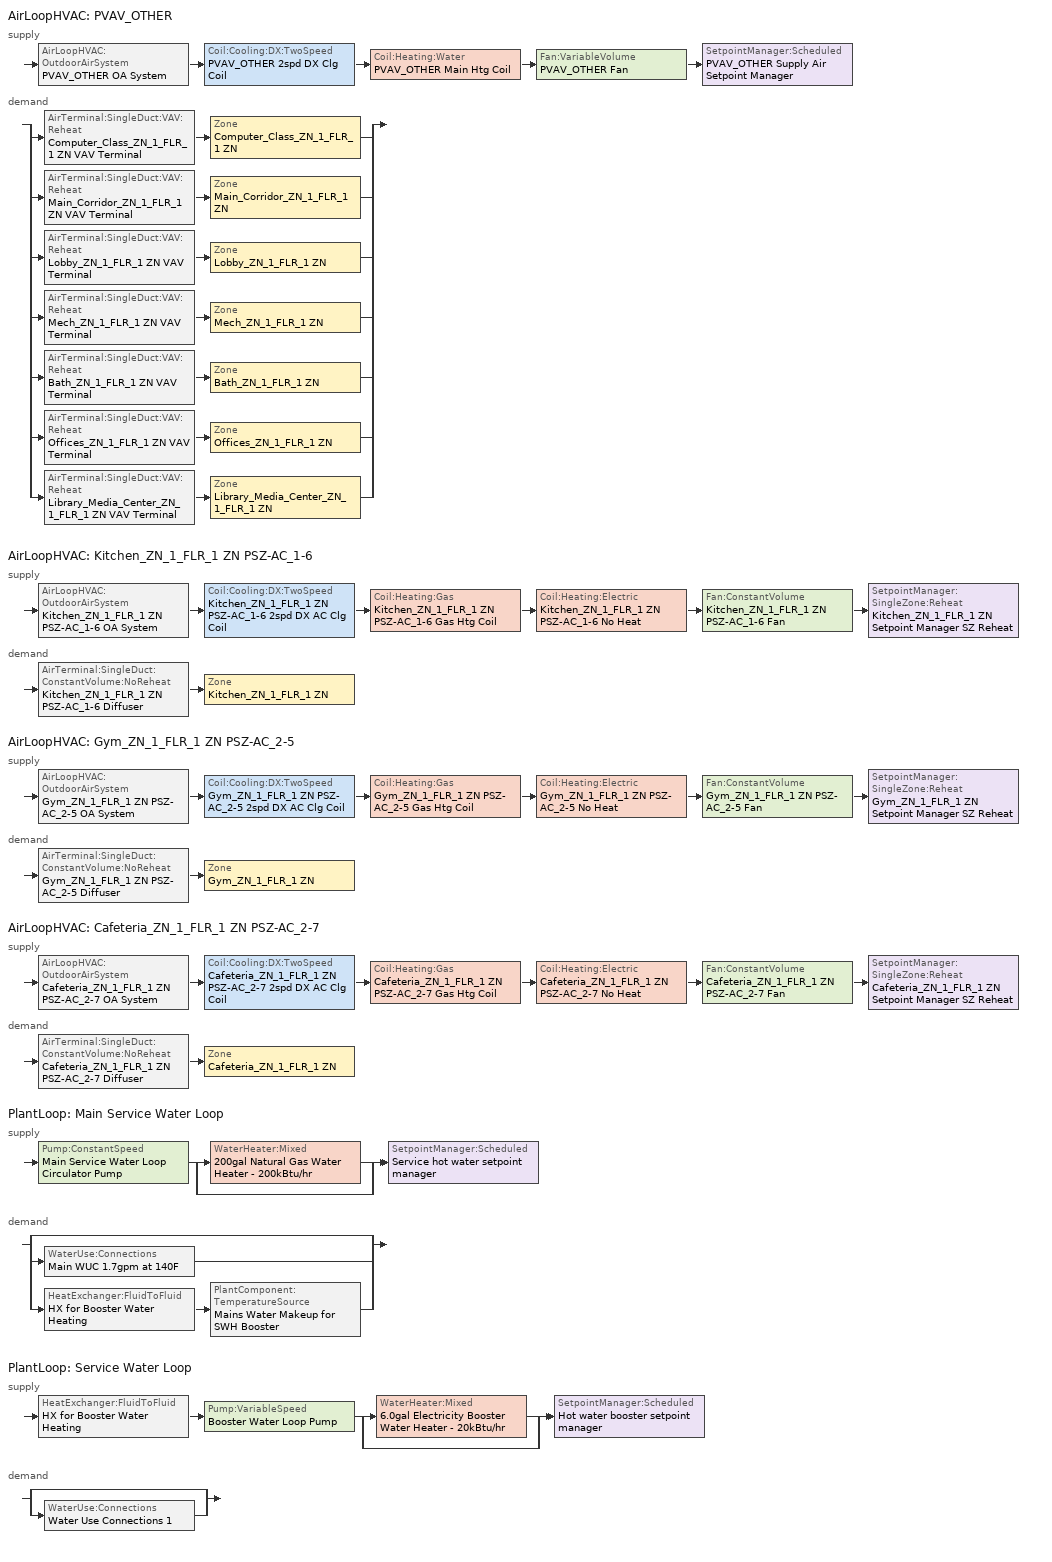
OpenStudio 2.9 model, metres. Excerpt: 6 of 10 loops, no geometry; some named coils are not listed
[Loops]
AirLoopHVAC 'PVAV_OTHER'
 supply: AirLoopHVAC:OutdoorAirSystem 'PVAV_OTHER OA System' > Coil:Cooling:DX:TwoSpeed 'PVAV_OTHER 2spd DX Clg Coil' > Coil:Heating:Water 'PVAV_OTHER Main Htg Coil' > Fan:VariableVolume 'PVAV_OTHER Fan' > SetpointManager:Scheduled 'PVAV_OTHER Supply Air Setpoint Manager'
 demand: split
  | AirTerminal:SingleDuct:VAV:Reheat 'Computer_Class_ZN_1_FLR_1 ZN VAV Terminal' > Zone 'Computer_Class_ZN_1_FLR_1 ZN'
  | AirTerminal:SingleDuct:VAV:Reheat 'Main_Corridor_ZN_1_FLR_1 ZN VAV Terminal' > Zone 'Main_Corridor_ZN_1_FLR_1 ZN'
  | AirTerminal:SingleDuct:VAV:Reheat 'Lobby_ZN_1_FLR_1 ZN VAV Terminal' > Zone 'Lobby_ZN_1_FLR_1 ZN'
  | AirTerminal:SingleDuct:VAV:Reheat 'Mech_ZN_1_FLR_1 ZN VAV Terminal' > Zone 'Mech_ZN_1_FLR_1 ZN'
  | AirTerminal:SingleDuct:VAV:Reheat 'Bath_ZN_1_FLR_1 ZN VAV Terminal' > Zone 'Bath_ZN_1_FLR_1 ZN'
  | AirTerminal:SingleDuct:VAV:Reheat 'Offices_ZN_1_FLR_1 ZN VAV Terminal' > Zone 'Offices_ZN_1_FLR_1 ZN'
  | AirTerminal:SingleDuct:VAV:Reheat 'Library_Media_Center_ZN_1_FLR_1 ZN VAV Terminal' > Zone 'Library_Media_Center_ZN_1_FLR_1 ZN'
AirLoopHVAC 'Kitchen_ZN_1_FLR_1 ZN PSZ-AC_1-6'
 supply: AirLoopHVAC:OutdoorAirSystem 'Kitchen_ZN_1_FLR_1 ZN PSZ-AC_1-6 OA System' > Coil:Cooling:DX:TwoSpeed 'Kitchen_ZN_1_FLR_1 ZN PSZ-AC_1-6 2spd DX AC Clg Coil' > Coil:Heating:Gas 'Kitchen_ZN_1_FLR_1 ZN PSZ-AC_1-6 Gas Htg Coil' > Coil:Heating:Electric 'Kitchen_ZN_1_FLR_1 ZN PSZ-AC_1-6 No Heat' > Fan:ConstantVolume 'Kitchen_ZN_1_FLR_1 ZN PSZ-AC_1-6 Fan' > SetpointManager:SingleZone:Reheat 'Kitchen_ZN_1_FLR_1 ZN Setpoint Manager SZ Reheat'
 demand: AirTerminal:SingleDuct:ConstantVolume:NoReheat 'Kitchen_ZN_1_FLR_1 ZN PSZ-AC_1-6 Diffuser' > Zone 'Kitchen_ZN_1_FLR_1 ZN'
AirLoopHVAC 'Gym_ZN_1_FLR_1 ZN PSZ-AC_2-5'
 supply: AirLoopHVAC:OutdoorAirSystem 'Gym_ZN_1_FLR_1 ZN PSZ-AC_2-5 OA System' > Coil:Cooling:DX:TwoSpeed 'Gym_ZN_1_FLR_1 ZN PSZ-AC_2-5 2spd DX AC Clg Coil' > Coil:Heating:Gas 'Gym_ZN_1_FLR_1 ZN PSZ-AC_2-5 Gas Htg Coil' > Coil:Heating:Electric 'Gym_ZN_1_FLR_1 ZN PSZ-AC_2-5 No Heat' > Fan:ConstantVolume 'Gym_ZN_1_FLR_1 ZN PSZ-AC_2-5 Fan' > SetpointManager:SingleZone:Reheat 'Gym_ZN_1_FLR_1 ZN Setpoint Manager SZ Reheat'
 demand: AirTerminal:SingleDuct:ConstantVolume:NoReheat 'Gym_ZN_1_FLR_1 ZN PSZ-AC_2-5 Diffuser' > Zone 'Gym_ZN_1_FLR_1 ZN'
AirLoopHVAC 'Cafeteria_ZN_1_FLR_1 ZN PSZ-AC_2-7'
 supply: AirLoopHVAC:OutdoorAirSystem 'Cafeteria_ZN_1_FLR_1 ZN PSZ-AC_2-7 OA System' > Coil:Cooling:DX:TwoSpeed 'Cafeteria_ZN_1_FLR_1 ZN PSZ-AC_2-7 2spd DX AC Clg Coil' > Coil:Heating:Gas 'Cafeteria_ZN_1_FLR_1 ZN PSZ-AC_2-7 Gas Htg Coil' > Coil:Heating:Electric 'Cafeteria_ZN_1_FLR_1 ZN PSZ-AC_2-7 No Heat' > Fan:ConstantVolume 'Cafeteria_ZN_1_FLR_1 ZN PSZ-AC_2-7 Fan' > SetpointManager:SingleZone:Reheat 'Cafeteria_ZN_1_FLR_1 ZN Setpoint Manager SZ Reheat'
 demand: AirTerminal:SingleDuct:ConstantVolume:NoReheat 'Cafeteria_ZN_1_FLR_1 ZN PSZ-AC_2-7 Diffuser' > Zone 'Cafeteria_ZN_1_FLR_1 ZN'
PlantLoop 'Main Service Water Loop'
 supply: Pump:ConstantSpeed 'Main Service Water Loop Circulator Pump' > split
  | WaterHeater:Mixed '200gal Natural Gas Water Heater - 200kBtu/hr'
  | bypass
  join > SetpointManager:Scheduled 'Service hot water setpoint manager'
 demand: split
  | bypass
  | WaterUse:Connections 'Main WUC 1.7gpm at 140F'
  | HeatExchanger:FluidToFluid 'HX for Booster Water Heating' > PlantComponent:TemperatureSource 'Mains Water Makeup for SWH Booster'
PlantLoop 'Service Water Loop'
 supply: HeatExchanger:FluidToFluid 'HX for Booster Water Heating' > Pump:VariableSpeed 'Booster Water Loop Pump' > split
  | WaterHeater:Mixed '6.0gal Electricity Booster Water Heater - 20kBtu/hr'
  | bypass
  join > SetpointManager:Scheduled 'Hot water booster setpoint manager'
 demand: split
  | bypass
  | WaterUse:Connections 'Water Use Connections 1'
[Sizing:Zone] Zone Cooling Design Supply Air Temperature Input Method=SupplyAirTemperature; Zone Cooling Design Supply Air Temperature {C}=12.7778; Zone Cooling Design Supply Air Temperature Difference {deltaC}=11.11; Zone Heating Design Supply Air Temperature Input Method=SupplyAirTemperature; Zone Heating Design Supply Air Temperature {C}=50; Zone Heating Design Supply Air Temperature Difference {deltaC}=11.11; Zone Cooling Design Supply Air Humidity Ratio {kg-H2O/kg-air}=0.0085; Zone Heating Design Supply Air Humidity Ratio {kg-H2O/kg-air}=0.008; Cooling Design Air Flow Method=DesignDay; Heating Design Air Flow Method=DesignDay; Account for Dedicated Outdoor Air System=No; Dedicated Outdoor Air System Control Strategy=NeutralSupplyAir; Dedicated Outdoor Air Low Setpoint Temperature for Design {C}=autosize; Dedicated Outdoor Air High Setpoint Temperature for Design {C}=autosize
Bath_ZN_1_FLR_1 ZN; Cafeteria_ZN_1_FLR_1 ZN; Computer_Class_ZN_1_FLR_1 ZN; Gym_ZN_1_FLR_1 ZN; Kitchen_ZN_1_FLR_1 ZN; Library_Media_Center_ZN_1_FLR_1 ZN; Lobby_ZN_1_FLR_1 ZN; Main_Corridor_ZN_1_FLR_1 ZN; Mech_ZN_1_FLR_1 ZN; Offices_ZN_1_FLR_1 ZN
[Zone equipment]
Bath_ZN_1_FLR_1 ZN: Bath_ZN_1_FLR_1 ZN VAV Terminal, Bath_ZN_1_FLR_1 ZN Exhaust Fan
Cafeteria_ZN_1_FLR_1 ZN: Cafeteria_ZN_1_FLR_1 ZN PSZ-AC_2-7 Diffuser
Computer_Class_ZN_1_FLR_1 ZN: Computer_Class_ZN_1_FLR_1 ZN VAV Terminal
Gym_ZN_1_FLR_1 ZN: Gym_ZN_1_FLR_1 ZN PSZ-AC_2-5 Diffuser
Kitchen_ZN_1_FLR_1 ZN: Kitchen_ZN_1_FLR_1 ZN PSZ-AC_1-6 Diffuser, Kitchen_ZN_1_FLR_1 ZN Exhaust Fan
Library_Media_Center_ZN_1_FLR_1 ZN: Library_Media_Center_ZN_1_FLR_1 ZN VAV Terminal
Lobby_ZN_1_FLR_1 ZN: Lobby_ZN_1_FLR_1 ZN VAV Terminal
Main_Corridor_ZN_1_FLR_1 ZN: Main_Corridor_ZN_1_FLR_1 ZN VAV Terminal
Mech_ZN_1_FLR_1 ZN: Mech_ZN_1_FLR_1 ZN VAV Terminal
Offices_ZN_1_FLR_1 ZN: Offices_ZN_1_FLR_1 ZN VAV Terminal
[PlantLoop] Glycol Concentration=0; Plant Loop Volume {m3}=Autocalculate; Load Distribution Scheme=Optimal
Name | Maximum Loop Temperature {C} | Minimum Loop Temperature {C}
Main Service Water Loop | 60 | 10
Service Water Loop
[Sizing:Plant] Loop Type=Heating; Loop Design Temperature Difference {deltaC}=5; Sizing Option=NonCoincident; Zone Timesteps in Averaging Window=1; Coincident Sizing Factor Mode=None
Name | Design Loop Exit Temperature {C}
Main Service Water Loop | 60
Service Water Loop | 82.2222
[SetpointManager:Scheduled] Control Variable=Temperature
Name | Schedule
PVAV_OTHER Supply Air Setpoint Manager | Supply Air Temp - 55.0F 3
Service hot water setpoint manager | Service Water Loop Temp - 140F
Hot water booster setpoint manager | Service Water Booster Temp - 180.00000000000006F
[Pump:VariableSpeed]
Booster Water Loop Pump: Rated Pump Head {Pa}=0; Rated Power Consumption {W}=0; Motor Efficiency=1; Minimum Flow Rate {m3/s}=0; Pump Control Type=Continuous; Skin Loss Radiative Fraction=0.5; Design Power Sizing Method=PowerPerFlowPerPressure; Design Electric Power per Unit Flow Rate {W/(m3/s)}=348701.1; Design Shaft Power per Unit Flow Rate per Unit Head {W-s/m3-Pa}=1.28205; Design Minimum Flow Rate Fraction=0
[AirLoopHVAC] Availability Schedule=SchoolPrimary HVACOperationSchd; Design Supply Air Flow Rate {m3/s}=AutoSize
PVAV_OTHER; Kitchen_ZN_1_FLR_1 ZN PSZ-AC_1-6; Gym_ZN_1_FLR_1 ZN PSZ-AC_2-5; Cafeteria_ZN_1_FLR_1 ZN PSZ-AC_2-7
[Sizing:System] Type of Load to Size On=Sensible; Design Outdoor Air Flow Rate {m3/s}=Autosize; Preheat Design Temperature {C}=7.22222; Preheat Design Humidity Ratio {kg-H2O/kg-Air}=0.008; Precool Design Temperature {C}=12.7778; Precool Design Humidity Ratio {kg-H2O/kg-Air}=0.008; Central Cooling Design Supply Air Temperature {C}=12.7778; Sizing Option=Coincident; 100% Outdoor Air in Cooling=No; 100% Outdoor Air in Heating=No; Central Cooling Design Supply Air Humidity Ratio {kg-H2O/kg-Air}=0.0085; Central Heating Design Supply Air Humidity Ratio {kg-H2O/kg-Air}=0.008; Cooling Design Air Flow Method=DesignDay; Cooling Design Air Flow Rate {m3/s}=0; Heating Design Air Flow Method=DesignDay; Heating Design Air Flow Rate {m3/s}=0; System Outdoor Air Method=ZoneSum; Zone Maximum Outdoor Air Fraction=1; Cooling Supply Air Flow Rate Per Floor Area {m3/s-m2}=0.00996765; Cooling Fraction of Autosized Cooling Supply Air Flow Rate=1; Cooling Supply Air Flow Rate Per Unit Cooling Capacity {m3/s-W}=3.94755e-05; Heating Supply Air Flow Rate Per Floor Area {m3/s-m2}=0.00996765; Heating Fraction of Autosized Heating Supply Air Flow Rate=1; Heating Fraction of Autosized Cooling Supply Air Flow Rate=1; Heating Supply Air Flow Rate Per Unit Heating Capacity {m3/s-W}=3.15882e-05; Cooling Design Capacity Method=CoolingDesignCapacity; Cooling Design Capacity {W}=autosize; Cooling Design Capacity Per Floor Area {W/m2}=234.7; Fraction of Autosized Cooling Design Capacity=1; Heating Design Capacity Method=HeatingDesignCapacity; Heating Design Capacity {W}=autosize; Heating Design Capacity Per Floor Area {W/m2}=157; Fraction of Autosized Heating Design Capacity=1; Central Cooling Capacity Control Method=OnOff
Name | Central Heating Maximum System Air Flow Ratio | Central Heating Design Supply Air Temperature {C}
PVAV_OTHER | 0.3 | 12.7778
Kitchen_ZN_1_FLR_1 ZN PSZ-AC_1-6; Gym_ZN_1_FLR_1 ZN PSZ-AC_2-5; Cafeteria_ZN_1_FLR_1 ZN PSZ-AC_2-7 | 1 | 50
[Fan:VariableVolume]
PVAV_OTHER Fan: Availability Schedule=Always On Discrete; Fan Total Efficiency=0.6045; Pressure Rise {Pa}=1017.592; Maximum Flow Rate {m3/s}=Autosize; Fan Power Minimum Flow Rate Input Method=FixedFlowRate; Fan Power Minimum Flow Fraction=0; Fan Power Minimum Air Flow Rate {m3/s}=0; Motor Efficiency=0.93; Motor In Airstream Fraction=1; Fan Power Coefficient 1=0.0407599; Fan Power Coefficient 2=0.088045; Fan Power Coefficient 3=-0.0729261; Fan Power Coefficient 4=0.94374; Fan Power Coefficient 5=0
[Coil:Cooling:DX:TwoSpeed] Availability Schedule=Always On Discrete; Rated High Speed Total Cooling Capacity {W}=Autosize; Rated High Speed Sensible Heat Ratio=Autosize; Rated High Speed COP {W/W}=3; Rated High Speed Air Flow Rate {m3/s}=Autosize; Rated Low Speed Total Cooling Capacity {W}=Autosize; Rated Low Speed Sensible Heat Ratio=0.69; Rated Low Speed COP {W/W}=3; Condenser Type=AirCooled; High Speed Evaporative Condenser Effectiveness=0; High Speed Evaporative Condenser Air Flow Rate {m3/s}=Autosize; High Speed Evaporative Condenser Pump Rated Power Consumption {W}=Autosize; Low Speed Evaporative Condenser Effectiveness=0; Low Speed Evaporative Condenser Air Flow Rate {m3/s}=Autosize; Low Speed Evaporative Condenser Pump Rated Power Consumption {W}=Autosize; Basin Heater Capacity {W/K}=10; Basin Heater Setpoint Temperature {C}=2
Name | Total Cooling Capacity Function of Temperature Curve | Total Cooling Capacity Function of Flow Fraction Curve | Energy Input Ratio Function of Temperature Curve | Energy Input Ratio Function of Flow Fraction Curve | Part Load Fraction Correlation Curve | Low Speed Total Cooling Capacity Function of Temperature Curve | Low Speed Energy Input Ratio Function of Temperature Curve
PVAV_OTHER 2spd DX Clg Coil | Curve Biquadratic 13 | Curve Quadratic 10 | Curve Biquadratic 14 | Curve Quadratic 11 | Curve Quadratic 12 | Curve Biquadratic 15 | Curve Biquadratic 16
Kitchen_ZN_1_FLR_1 ZN PSZ-AC_1-6 2spd DX AC Clg Coil | Curve Biquadratic 21 | Curve Quadratic 16 | Curve Biquadratic 22 | Curve Quadratic 17 | Curve Quadratic 18 | Curve Biquadratic 23 | Curve Biquadratic 24
Gym_ZN_1_FLR_1 ZN PSZ-AC_2-5 2spd DX AC Clg Coil | Curve Biquadratic 29 | Curve Quadratic 22 | Curve Biquadratic 30 | Curve Quadratic 23 | Curve Quadratic 24 | Curve Biquadratic 31 | Curve Biquadratic 32
Cafeteria_ZN_1_FLR_1 ZN PSZ-AC_2-7 2spd DX AC Clg Coil | Curve Biquadratic 37 | Curve Quadratic 28 | Curve Biquadratic 38 | Curve Quadratic 29 | Curve Quadratic 30 | Curve Biquadratic 39 | Curve Biquadratic 40
[Controller:OutdoorAir] Minimum Outdoor Air Flow Rate {m3/s}=autosize; Maximum Outdoor Air Flow Rate {m3/s}=Autosize; Economizer Control Type=NoEconomizer; Economizer Control Action Type=ModulateFlow; Economizer Maximum Limit Dry-Bulb Temperature {C}=28; Economizer Maximum Limit Enthalpy {J/kg}=64000; Lockout Type=NoLockout; Minimum Limit Type=FixedMinimum; Minimum Outdoor Air Schedule=SchoolPrimary MinOA_MotorizedDamper_Sched; High Humidity Control=No; Heat Recovery Bypass Control Type=BypassWhenWithinEconomizerLimits
Name | Controller Mechanical Ventilation
Controller Outdoor Air 4 | PVAV_OTHER Ventilation Controller
Kitchen_ZN_1_FLR_1 ZN PSZ-AC_1-6 OA System Controller | Controller Mechanical Ventilation 1
Gym_ZN_1_FLR_1 ZN PSZ-AC_2-5 OA System Controller | Controller Mechanical Ventilation 2
Cafeteria_ZN_1_FLR_1 ZN PSZ-AC_2-7 OA System Controller | Controller Mechanical Ventilation 3
[Controller:MechanicalVentilation] System Outdoor Air Method=ZoneSum
Name | Availability Schedule
PVAV_OTHER Ventilation Controller | SchoolPrimary MinOA_MotorizedDamper_Sched
Controller Mechanical Ventilation 1; Controller Mechanical Ventilation 2; Controller Mechanical Ventilation 3 | Always On Discrete
[AirLoopHVAC:OutdoorAirSystem]
Name | Controller
PVAV_OTHER OA System | Controller Outdoor Air 4
Kitchen_ZN_1_FLR_1 ZN PSZ-AC_1-6 OA System | Kitchen_ZN_1_FLR_1 ZN PSZ-AC_1-6 OA System Controller
Gym_ZN_1_FLR_1 ZN PSZ-AC_2-5 OA System | Gym_ZN_1_FLR_1 ZN PSZ-AC_2-5 OA System Controller
Cafeteria_ZN_1_FLR_1 ZN PSZ-AC_2-7 OA System | Cafeteria_ZN_1_FLR_1 ZN PSZ-AC_2-7 OA System Controller
[AirTerminal:SingleDuct:VAV:Reheat] Availability Schedule=Always On Discrete; Maximum Air Flow Rate {m3/s}=AutoSize; Zone Minimum Air Flow Input Method=Constant; Constant Minimum Air Flow Fraction=0.2; Fixed Minimum Air Flow Rate {m3/s}=0; Maximum Hot Water or Steam Flow Rate {m3/s}=AutoSize; Minimum Hot Water or Steam Flow Rate {m3/s}=0; Convergence Tolerance=0.001; Damper Heating Action=ReverseWithLimits; Maximum Flow per Zone Floor Area During Reheat {m3/s-m2}=AutoSize; Maximum Flow Fraction During Reheat=AutoSize; Maximum Reheat Air Temperature {C}=50; Control For Outdoor Air=No
Name | Reheat Coil
Computer_Class_ZN_1_FLR_1 ZN VAV Terminal | Computer_Class_ZN_1_FLR_1 ZN Reheat Coil
Main_Corridor_ZN_1_FLR_1 ZN VAV Terminal | Main_Corridor_ZN_1_FLR_1 ZN Reheat Coil
Lobby_ZN_1_FLR_1 ZN VAV Terminal | Lobby_ZN_1_FLR_1 ZN Reheat Coil
Mech_ZN_1_FLR_1 ZN VAV Terminal | Mech_ZN_1_FLR_1 ZN Reheat Coil
Bath_ZN_1_FLR_1 ZN VAV Terminal | Bath_ZN_1_FLR_1 ZN Reheat Coil
Offices_ZN_1_FLR_1 ZN VAV Terminal | Offices_ZN_1_FLR_1 ZN Reheat Coil
Library_Media_Center_ZN_1_FLR_1 ZN VAV Terminal | Library_Media_Center_ZN_1_FLR_1 ZN Reheat Coil
[SetpointManager:SingleZone:Reheat] Minimum Supply Air Temperature {C}=12.7778; Maximum Supply Air Temperature {C}=50
Name | Control Zone
Kitchen_ZN_1_FLR_1 ZN Setpoint Manager SZ Reheat | Kitchen_ZN_1_FLR_1 ZN
Gym_ZN_1_FLR_1 ZN Setpoint Manager SZ Reheat | Gym_ZN_1_FLR_1 ZN
Cafeteria_ZN_1_FLR_1 ZN Setpoint Manager SZ Reheat | Cafeteria_ZN_1_FLR_1 ZN
[Fan:ConstantVolume] Availability Schedule=SchoolPrimary HVACOperationSchd; Fan Total Efficiency=0.54; Pressure Rise {Pa}=622.722; Maximum Flow Rate {m3/s}=AutoSize; Motor Efficiency=0.9; Motor In Airstream Fraction=1
Kitchen_ZN_1_FLR_1 ZN PSZ-AC_1-6 Fan; Gym_ZN_1_FLR_1 ZN PSZ-AC_2-5 Fan; Cafeteria_ZN_1_FLR_1 ZN PSZ-AC_2-7 Fan
[Coil:Heating:Gas] Availability Schedule=Always On Discrete; Gas Burner Efficiency=0.8; Nominal Capacity {W}=AutoSize; Parasitic Electric Load {W}=0; Parasitic Gas Load {W}=0
Kitchen_ZN_1_FLR_1 ZN PSZ-AC_1-6 Gas Htg Coil; Gym_ZN_1_FLR_1 ZN PSZ-AC_2-5 Gas Htg Coil; Cafeteria_ZN_1_FLR_1 ZN PSZ-AC_2-7 Gas Htg Coil
[Coil:Heating:Electric] Availability Schedule=Always Off Discrete; Efficiency=1; Nominal Capacity {W}=0
Kitchen_ZN_1_FLR_1 ZN PSZ-AC_1-6 No Heat; Gym_ZN_1_FLR_1 ZN PSZ-AC_2-5 No Heat; Cafeteria_ZN_1_FLR_1 ZN PSZ-AC_2-7 No Heat
[AirTerminal:SingleDuct:ConstantVolume:NoReheat] Availability Schedule=Always On Discrete; Maximum Air Flow Rate {m3/s}=AutoSize
Kitchen_ZN_1_FLR_1 ZN PSZ-AC_1-6 Diffuser; Gym_ZN_1_FLR_1 ZN PSZ-AC_2-5 Diffuser; Cafeteria_ZN_1_FLR_1 ZN PSZ-AC_2-7 Diffuser
[Fan:ZoneExhaust] Fan Total Efficiency=0.6; Pressure Rise {Pa}=0; System Availability Manager Coupling Mode=Decoupled
Name | Availability Schedule | Maximum Flow Rate {m3/s} | Flow Fraction Schedule | Balanced Exhaust Fraction Schedule
Kitchen_ZN_1_FLR_1 ZN Exhaust Fan | SchoolPrimary Kitchen_Exhaust_SCH | 2.12376 | SchoolSecondary Kitchen_Exhaust_SCH_DCV | SchoolSecondary Kitchen Exhaust Fan Balanced Exhaust Fraction Schedule
Bath_ZN_1_FLR_1 ZN Exhaust Fan | SchoolPrimary Hours_of_operation | 0.283168
[Refrigeration:System]
RefrSystem - Primary School: Refrigeration Condenser=Refrigeration Condenser Air Cooled 1; Minimum Condensing Temperature {C}=21; Refrigeration System Working Fluid Type=R404a; Suction Temperature Control Type=ConstantSuctionTemperature; Suction Piping Zone=Kitchen_ZN_1_FLR_1 ZN
[Refrigeration:Case]
Case Primary School: Availability Schedule=Always On Discrete; Zone=Kitchen_ZN_1_FLR_1 ZN; Rated Ambient Temperature {C}=23.8889; Rated Ambient Relative Humidity {percent}=55; Rated Total Cooling Capacity per Unit Length {W/m}=734; Rated Latent Heat Ratio=0.08; Rated Runtime Fraction=0.85; Case Length {m}=3.66; Case Operating Temperature {C}=2; Latent Case Credit Curve Type=CaseTemperatureMethod; Latent Case Credit Curve=Refrigeration Case Latent Credit Curve; Standard Case Fan Power per Unit Length {W/m}=15.7143; Operating Case Fan Power per Unit Length {W/m}=15.7143; Standard Case Lighting Power per Unit Length {W/m}=33; Installed Case Lighting Power per Unit Length {W/m}=33; Case Lighting Schedule=SchoolPrimary walkin_occ_lght_SCH; Fraction of Lighting Energy to Case=1; Anti-Sweat Heater Control Type=None; Humidity at Zero Anti-Sweat Heater Energy {percent}=0; Case Height {m}=1.5; Fraction of Anti-Sweat Heater Energy to Case=0.2; Case Defrost Power per Unit Length {W/m}=0; Case Defrost Type=None; Case Defrost Schedule=Refrigeration Defrost Schedule; Case Defrost Drip-Down Schedule=Refrigeration Defrost Schedule 1; Defrost Energy Correction Curve Type=None; Under Case HVAC Return Air Fraction=0.05; Refrigerated Case Restocking Schedule=SchoolPrimary Kitchen_ZN_1_FLR_1_Case:2_SELFCONTAINEDDISPLAYCASE_CaseStockingSched; Case Credit Fraction Schedule=Refrigeration Case Credit Schedule; Design Evaporator Temperature or Brine Inlet Temperature {C}=-5.56
[Refrigeration:WalkIn]
Walk-In Primary School: Availability Schedule=Always On Discrete; Rated Coil Cooling Capacity {W}=2686.44; Operating Temperature {C}=-23; Rated Cooling Source Temperature {C}=-28.3333; Rated Total Heating Power {W}=0; Rated Cooling Coil Fan Power {W}=249.978; Rated Circulation Fan Power {W}=0; Rated Total Lighting Power {W}=120.78; Lighting Schedule=SchoolSecondary BLDG_LIGHT_SCH; Defrost Type=Electric; Defrost Control Type=TimeSchedule; Defrost Schedule=Refrigeration Defrost Schedule 2; Defrost Drip-Down Schedule=Refrigeration Defrost Schedule 3; Defrost Power {W}=1500.6; Temperature Termination Defrost Fraction to Ice=0.7; Restocking Schedule=SchoolSecondary Kitchen_ZN_1_FLR_1_Case:1_WALKINFREEZER_WalkInStockingSched; Insulated Floor Surface Area {m2}=11.1484; Insulated Floor U-Value {W/m2-K}=0.207; WalkIn Zone Boundary 1=Refrigeration Walk In Zone Boundary 1
[Refrigeration:WalkIn:ZoneBoundary]
Refrigeration Walk In Zone Boundary 1: Zone=Kitchen_ZN_1_FLR_1 ZN; Total Insulated Surface Area Facing Zone {m2}=43.4; Insulated Surface U-Value Facing Zone {W/m2-K}=0.235; Area of Stocking Doors Facing Zone {m2}=2; Height of Stocking Doors Facing Zone {m}=2; Stocking Door Opening Schedule Name Facing Zone=door_wi_sched; Stocking Door Opening Protection Type Facing Zone=StripCurtain
[Refrigeration:Condenser:AirCooled]
Refrigeration Condenser Air Cooled 1: Rated Effective Total Heat Rejection Rate Curve=Curve Linear 1; Rated Subcooling Temperature Difference {deltaC}=0; Condenser Fan Speed Control Type=Fixed; Rated Fan Power {W}=946.525; Minimum Fan Air Flow Ratio=0.1
[Pump:ConstantSpeed]
Main Service Water Loop Circulator Pump: Rated Flow Rate {m3/s}=autosize; Rated Pump Head {Pa}=29891; Rated Power Consumption {W}=autosize; Motor Efficiency=0.3; Fraction of Motor Inefficiencies to Fluid Stream=0; Pump Control Type=Intermittent; Design Power Sizing Method=PowerPerFlowPerPressure; Design Electric Power per Unit Flow Rate {W/(m3/s)}=348701.1; Design Shaft Power per Unit Flow Rate per Unit Head {W-s/m3-Pa}=1.28205
[WaterHeater:Mixed] Deadband Temperature Difference {deltaC}=2; Heater Control Type=Cycle; Off Cycle Parasitic Heat Fraction to Tank=0.8; Use Side Effectiveness=1; Source Side Effectiveness=1; Use Side Design Flow Rate {m3/s}=autosize; Source Side Design Flow Rate {m3/s}=autosize; Indirect Water Heating Recovery Time {hr}=1.5; Source Side Flow Control Mode=IndirectHeatPrimarySetpoint
Name | Tank Volume {m3} | Setpoint Temperature Schedule | Maximum Temperature Limit {C} | Heater Maximum Capacity {W} | Heater Fuel Type | Heater Thermal Efficiency | Off Cycle Parasitic Fuel Consumption Rate {W} | Off Cycle Parasitic Fuel Type | On Cycle Parasitic Fuel Consumption Rate {W} | On Cycle Parasitic Fuel Type | Ambient Temperature Indicator | Ambient Temperature Thermal Zone | Off Cycle Loss Coefficient to Ambient Temperature {W/K} | On Cycle Loss Coefficient to Ambient Temperature {W/K} | Ambient Temperature Schedule
200gal Natural Gas Water Heater - 200kBtu/hr | 0.757082 | Service Water Loop Temp - 140F | 60 | 58614.2 | NaturalGas | 0.78 | 1006.49 | NaturalGas | 1006.49 | NaturalGas | ThermalZone | Mech_ZN_1_FLR_1 ZN | 6 | 6
6.0gal Electricity Booster Water Heater - 20kBtu/hr | 0.0227125 | Service Water Booster Temp - 180.00000000000006F | 82.2222 | 6000.04 | Electricity | 1 | 0 | Electricity | 0 | Electricity | Schedule |  | 1.053 | 1.053 | Water Heater Ambient Temp Schedule - 71.6
[WaterUse:Connections]
Name | Water Use Equipment Name 1
Main WUC 1.7gpm at 140F | Main Service Water Use 1.7gpm at 140F
Water Use Connections 1 | Booster Water Fixture - 1.0 gpm at 180F
[WaterUse:Equipment:Definition]
Name | Peak Flow Rate {m3/s} | Target Temperature Schedule | Sensible Fraction Schedule | Latent Fraction Schedule
Main Service Water Use Def 1.7gpm | 0.000107253 | Mixed Water At Faucet Temp - 140F | Fraction Sensible - 0.2 | Fraction Latent - 0.05
Booster Water Fixture Def - 1.0 gpm | 6.30902e-05 | Mixed Water At Faucet Temp - 180F
[WaterUse:Equipment] Flow Rate Fraction Schedule=SchoolPrimary BLDG_SWH_SCH
Name | Water Use Equipment Definition
Main Service Water Use 1.7gpm at 140F | Main Service Water Use Def 1.7gpm
Booster Water Fixture - 1.0 gpm at 180F | Booster Water Fixture Def - 1.0 gpm
[HeatExchanger:FluidToFluid]
HX for Booster Water Heating: Loop Demand Side Design Flow Rate {m3/s}=autosize; Loop Supply Side Design Flow Rate {m3/s}=autosize; Heat Exchange Model Type=Ideal; Heat Exchanger U-Factor Times Area Value {W/K}=autosize; Control Type=UncontrolledOn; Minimum Temperature Difference to Activate Heat Exchanger {deltaC}=0.01; Heat Transfer Metering End Use Type=LoopToLoop; Component Override Cooling Control Temperature Mode=Loop; Sizing Factor=1; Operation Minimum Temperature Limit {C}=0; Operation Maximum Temperature Limit {C}=100
[PlantComponent:TemperatureSource]
Mains Water Makeup for SWH Booster: Design Volume Flow Rate {m3/s}=autosize; Temperature Specification Type=Scheduled; Source Temperature {C}=8; Source Temperature Schedule=Mains Water Temperature
[Schedule:Constant]
Name | Value
Always On Discrete | 1
Always Off Discrete | 0
Mains Water Temperature | 10
[Schedule:Ruleset]
Name | Default Day Schedule | Summer Design Day Schedule | Winter Design Day Schedule
SchoolPrimary HVACOperationSchd | SchoolPrimary HVACOperationSchd Default | SchoolPrimary HVACOperationSchd Summer Design Day | SchoolPrimary HVACOperationSchd Winter Design Day
SchoolPrimary MinOA_MotorizedDamper_Sched | SchoolPrimary MinOA_MotorizedDamper_Sched Default | SchoolPrimary MinOA_MotorizedDamper_Sched Summer Design Day | SchoolPrimary MinOA_MotorizedDamper_Sched Winter Design Day
Supply Air Temp - 55.0F 3 | Supply Air Temp - 55.0F Default 3
SchoolPrimary Kitchen_Exhaust_SCH | SchoolPrimary Kitchen_Exhaust_SCH Default | SchoolPrimary Kitchen_Exhaust_SCH Summer Design Day | SchoolPrimary Kitchen_Exhaust_SCH Winter Design Day
SchoolSecondary Kitchen_Exhaust_SCH_DCV | SchoolSecondary Kitchen_Exhaust_SCH_DCV Default | SchoolSecondary Kitchen_Exhaust_SCH_DCV Summer Design Day | SchoolSecondary Kitchen_Exhaust_SCH_DCV Winter Design Day
SchoolSecondary Kitchen Exhaust Fan Balanced Exhaust Fraction Schedule | SchoolSecondary Kitchen Exhaust Fan Balanced Exhaust Fraction Schedule Default | SchoolSecondary Kitchen Exhaust Fan Balanced Exhaust Fraction Schedule Summer Design Day | SchoolSecondary Kitchen Exhaust Fan Balanced Exhaust Fraction Schedule Winter Design Day
SchoolPrimary Hours_of_operation | SchoolPrimary Hours_of_operation Default | SchoolPrimary Hours_of_operation Summer Design Day | SchoolPrimary Hours_of_operation Winter Design Day
SchoolPrimary walkin_occ_lght_SCH | SchoolPrimary walkin_occ_lght_SCH Default | SchoolPrimary walkin_occ_lght_SCH Summer Design Day | SchoolPrimary walkin_occ_lght_SCH Winter Design Day
SchoolPrimary Kitchen_ZN_1_FLR_1_Case:2_SELFCONTAINEDDISPLAYCASE_CaseStockingSched | SchoolPrimary Kitchen_ZN_1_FLR_1_Case:2_SELFCONTAINEDDISPLAYCASE_CaseStockingSched Default | SchoolPrimary Kitchen_ZN_1_FLR_1_Case:2_SELFCONTAINEDDISPLAYCASE_CaseStockingSched Summer Design Day | SchoolPrimary Kitchen_ZN_1_FLR_1_Case:2_SELFCONTAINEDDISPLAYCASE_CaseStockingSched Winter Design Day
Refrigeration Defrost Schedule | Refrigeration Defrost Schedule Default
Refrigeration Defrost Schedule 1 | Refrigeration Defrost Schedule Default 1
Refrigeration Case Credit Schedule | Refrigeration Case Credit Schedule Default
SchoolSecondary Kitchen_ZN_1_FLR_1_Case:1_WALKINFREEZER_WalkInStockingSched | SchoolSecondary Kitchen_ZN_1_FLR_1_Case:1_WALKINFREEZER_WalkInStockingSched Default | SchoolSecondary Kitchen_ZN_1_FLR_1_Case:1_WALKINFREEZER_WalkInStockingSched Summer Design Day | SchoolSecondary Kitchen_ZN_1_FLR_1_Case:1_WALKINFREEZER_WalkInStockingSched Winter Design Day
SchoolSecondary BLDG_LIGHT_SCH | SchoolSecondary BLDG_LIGHT_SCH Default | SchoolSecondary BLDG_LIGHT_SCH Summer Design Day | SchoolSecondary BLDG_LIGHT_SCH Winter Design Day
door_wi_sched | door_wi_sched Default
Refrigeration Defrost Schedule 2 | Refrigeration Defrost Schedule Default 2
Refrigeration Defrost Schedule 3 | Refrigeration Defrost Schedule Default 3
Service Water Loop Temp - 140F | Service Water Loop Temp - 140F Default
Fraction Sensible - 0.2 | Fraction Sensible - 0.2 Default
Fraction Latent - 0.05 | Fraction Latent - 0.05 Default
Mixed Water At Faucet Temp - 140F | Mixed Water At Faucet Temp - 140F Default
SchoolPrimary BLDG_SWH_SCH | SchoolPrimary BLDG_SWH_SCH Default | SchoolPrimary BLDG_SWH_SCH Summer Design Day | SchoolPrimary BLDG_SWH_SCH Winter Design Day
Service Water Booster Temp - 180.00000000000006F | Service Water Booster Temp - 180.00000000000006F Default
Water Heater Ambient Temp Schedule - 71.6 | Water Heater Ambient Temp Schedule - 71.6 Default
Mixed Water At Faucet Temp - 180F | Mixed Water At Faucet Temp - 180F Default
[Schedule:Day]
SchoolPrimary HVACOperationSchd Default; SchoolPrimary MinOA_MotorizedDamper_Sched Default; SchoolPrimary Kitchen_Exhaust_SCH Default; SchoolPrimary Kitchen_Exhaust_SCH Wknd Day; SchoolPrimary Kitchen_Exhaust_SCH Wknd Day 1; SchoolSecondary Kitchen Exhaust Fan Balanced Exhaust Fraction Schedule Default; SchoolSecondary Kitchen Exhaust Fan Balanced Exhaust Fraction Schedule Wknd Day; SchoolSecondary Kitchen Exhaust Fan Balanced Exhaust Fraction Schedule Wknd Day 1; SchoolPrimary Hours_of_operation Default; SchoolPrimary walkin_occ_lght_SCH Winter Design Day; SchoolSecondary BLDG_LIGHT_SCH Winter Design Day; SchoolPrimary BLDG_SWH_SCH Default; SchoolPrimary BLDG_SWH_SCH Sat Day; SchoolPrimary BLDG_SWH_SCH Sun|Sat Day; SchoolPrimary BLDG_SWH_SCH Sun|Sat Day 1: 24, 0, 0
SchoolPrimary HVACOperationSchd Winter Design Day; SchoolPrimary HVACOperationSchd Summer Design Day; SchoolPrimary HVACOperationSchd WntrDsn|SmrDsn|Wkdy Day; SchoolPrimary Hours_of_operation Winter Design Day; SchoolPrimary Hours_of_operation Summer Design Day; SchoolPrimary Hours_of_operation WntrDsn|SmrDsn|Wkdy Day: 7, 0, 0, 21, 0, 1, 24, 0, 0
SchoolPrimary MinOA_MotorizedDamper_Sched Winter Design Day; SchoolPrimary MinOA_MotorizedDamper_Sched Summer Design Day; SchoolPrimary MinOA_MotorizedDamper_Sched WntrDsn|SmrDsn|Wkdy Day; SchoolPrimary Kitchen_Exhaust_SCH Wkdy Day 1; SchoolPrimary Kitchen_Exhaust_SCH Wkdy Day 2; SchoolPrimary Kitchen_Exhaust_SCH Winter Design Day; SchoolPrimary Kitchen_Exhaust_SCH Summer Design Day: 8, 0, 0, 21, 0, 1, 24, 0, 0
Supply Air Temp - 55.0F Default 3: 24, 0, 12.7778
SchoolPrimary Kitchen_Exhaust_SCH Wkdy Day: 8, 0, 0, 17, 0, 1, 24, 0, 0
SchoolSecondary Kitchen_Exhaust_SCH_DCV Default; SchoolSecondary Kitchen_Exhaust_SCH_DCV Winter Design Day; SchoolSecondary Kitchen_Exhaust_SCH_DCV Summer Design Day; SchoolPrimary walkin_occ_lght_SCH Summer Design Day; SchoolSecondary BLDG_LIGHT_SCH Summer Design Day: 24, 0, 1
SchoolSecondary Kitchen Exhaust Fan Balanced Exhaust Fraction Schedule Wkdy Day: 8, 0, 0, 17, 0, 0.746296, 24, 0, 0
SchoolSecondary Kitchen Exhaust Fan Balanced Exhaust Fraction Schedule Wkdy Day 1; SchoolSecondary Kitchen Exhaust Fan Balanced Exhaust Fraction Schedule Wkdy Day 2; SchoolSecondary Kitchen Exhaust Fan Balanced Exhaust Fraction Schedule Winter Design Day; SchoolSecondary Kitchen Exhaust Fan Balanced Exhaust Fraction Schedule Summer Design Day: 8, 0, 0, 21, 0, 0.746296, 24, 0, 0
SchoolPrimary walkin_occ_lght_SCH Default; SchoolPrimary walkin_occ_lght_SCH Wknd Day; SchoolPrimary walkin_occ_lght_SCH Wknd Day 1; SchoolSecondary BLDG_LIGHT_SCH Default; SchoolSecondary BLDG_LIGHT_SCH Wknd Day; SchoolSecondary BLDG_LIGHT_SCH Wknd Day 1: 24, 0, 0.1773
SchoolPrimary walkin_occ_lght_SCH Wkdy Day; SchoolPrimary walkin_occ_lght_SCH Wkdy Day 2: 7, 0, 0.1773, 21, 0, 0.468, 24, 0, 0.1773
SchoolPrimary walkin_occ_lght_SCH Wkdy Day 1: 8, 0, 0.1773, 20, 0, 0.26, 24, 0, 0.1773
SchoolPrimary Kitchen_ZN_1_FLR_1_Case:2_SELFCONTAINEDDISPLAYCASE_CaseStockingSched Default; SchoolPrimary Kitchen_ZN_1_FLR_1_Case:2_SELFCONTAINEDDISPLAYCASE_CaseStockingSched Winter Design Day; SchoolPrimary Kitchen_ZN_1_FLR_1_Case:2_SELFCONTAINEDDISPLAYCASE_CaseStockingSched Summer Design Day: 6, 0, 0, 7, 0, 50, 9, 0, 70, 10, 0, 80, 11, 0, 70, 13, 0, 50, 14, 0, 80, 15, 0, 90, 16, 0, 80, 24, 0, 0
Refrigeration Defrost Schedule Default; Refrigeration Defrost Schedule Default 1: 0, 59, 0, 24, 0, 0
Refrigeration Case Credit Schedule Default: 7, 0, 0.2, 21, 0, 0.4, 24, 0, 0.2
SchoolSecondary Kitchen_ZN_1_FLR_1_Case:1_WALKINFREEZER_WalkInStockingSched Default: 4, 0, 0, 5, 0, 725, 6, 0, 417, 7, 0, 290, 24, 0, 0
SchoolSecondary Kitchen_ZN_1_FLR_1_Case:1_WALKINFREEZER_WalkInStockingSched Winter Design Day; SchoolSecondary Kitchen_ZN_1_FLR_1_Case:1_WALKINFREEZER_WalkInStockingSched Summer Design Day; SchoolSecondary Kitchen_ZN_1_FLR_1_Case:1_WALKINFREEZER_WalkInStockingSched WntrDsn|SmrDsn|Wknd|Mon|Wed|Thu Day: 4, 0, 0, 5, 0, 125, 6, 0, 117, 7, 0, 90, 19, 0, 0, 20, 0, 125, 21, 0, 117, 22, 0, 90, 24, 0, 0
SchoolSecondary BLDG_LIGHT_SCH Wkdy Day; SchoolSecondary BLDG_LIGHT_SCH Wkdy Day 2: 7, 0, 0.1773, 21, 0, 0.9, 24, 0, 0.1773
SchoolSecondary BLDG_LIGHT_SCH Wkdy Day 1: 8, 0, 0.1773, 20, 0, 0.5, 24, 0, 0.1773
door_wi_sched Default: 6, 0, 0, 22, 0, 0.0625, 24, 0, 0
Refrigeration Defrost Schedule Default 2; Refrigeration Defrost Schedule Default 3: 0, 59, 1, 10, 0, 0, 10, 59, 1, 24, 0, 0
Service Water Loop Temp - 140F Default; Mixed Water At Faucet Temp - 140F Default: 24, 0, 60
Fraction Sensible - 0.2 Default: 24, 0, 0.2
Fraction Latent - 0.05 Default: 24, 0, 0.05
SchoolPrimary BLDG_SWH_SCH Summer Design Day: 7, 0, 0.05, 8, 0, 0.1, 9, 0, 0.34, 10, 0, 0.6, 11, 0, 0.63, 12, 0, 0.72, 13, 0, 0.79, 14, 0, 0.83, 15, 0, 0.61, 16, 0, 0.65, 18, 0, 0.1, 19, 0, 0.19, 20, 0, 0.25, 22, 0, 0.22, 23, 0, 0.12, 24, 0, 0.09
SchoolPrimary BLDG_SWH_SCH Wkdy Day; SchoolPrimary BLDG_SWH_SCH Wkdy Day 2: 8, 0, 0, 9, 0, 0.34, 10, 0, 0.6, 11, 0, 0.63, 12, 0, 0.72, 13, 0, 0.79, 14, 0, 0.83, 15, 0, 0.61, 16, 0, 0.65, 18, 0, 0.1, 19, 0, 0.19, 20, 0, 0.25, 24, 0, 0
SchoolPrimary BLDG_SWH_SCH Wkdy Day 1: 8, 0, 0, 18, 0, 0.1, 19, 0, 0.19, 20, 0, 0.25, 24, 0, 0
SchoolPrimary BLDG_SWH_SCH Winter Design Day: 9, 0, 0.03, 13, 0, 0.05, 24, 0, 0.03
Service Water Booster Temp - 180.00000000000006F Default; Mixed Water At Faucet Temp - 180F Default: 24, 0, 82.2222
Water Heater Ambient Temp Schedule - 71.6 Default: 24, 0, 22
[Schedule:Rule] Date Specification Type=DateRange
Name | Schedule Ruleset | Rule Order | Day Schedule | Apply Monday | Apply Tuesday | Apply Wednesday | Apply Thursday | Apply Friday | Start Month | Start Day | End Month | End Day | Apply Sunday | Apply Saturday
Schedule Rule 81 | SchoolPrimary HVACOperationSchd | 0 | SchoolPrimary HVACOperationSchd WntrDsn|SmrDsn|Wkdy Day | Yes | Yes | Yes | Yes | Yes | 1 | 1 | 12 | 31
Schedule Rule 82 | SchoolPrimary MinOA_MotorizedDamper_Sched | 0 | SchoolPrimary MinOA_MotorizedDamper_Sched WntrDsn|SmrDsn|Wkdy Day | Yes | Yes | Yes | Yes | Yes | 1 | 1 | 12 | 31
Schedule Rule 83 | SchoolPrimary Kitchen_Exhaust_SCH | 4 | SchoolPrimary Kitchen_Exhaust_SCH Wkdy Day | Yes | Yes | Yes | Yes | Yes | 1 | 1 | 6 | 30
Schedule Rule 84 | SchoolPrimary Kitchen_Exhaust_SCH | 3 | SchoolPrimary Kitchen_Exhaust_SCH Wkdy Day 1 | Yes | Yes | Yes | Yes | Yes | 7 | 1 | 9 | 1
Schedule Rule 85 | SchoolPrimary Kitchen_Exhaust_SCH | 2 | SchoolPrimary Kitchen_Exhaust_SCH Wkdy Day 2 | Yes | Yes | Yes | Yes | Yes | 9 | 1 | 12 | 31
Schedule Rule 86 | SchoolPrimary Kitchen_Exhaust_SCH | 1 | SchoolPrimary Kitchen_Exhaust_SCH Wknd Day |  |  |  |  |  | 1 | 1 | 6 | 30 | Yes | Yes
Schedule Rule 87 | SchoolPrimary Kitchen_Exhaust_SCH | 0 | SchoolPrimary Kitchen_Exhaust_SCH Wknd Day 1 |  |  |  |  |  | 7 | 1 | 9 | 1 | Yes | Yes
Schedule Rule 88 | SchoolSecondary Kitchen Exhaust Fan Balanced Exhaust Fraction Schedule | 4 | SchoolSecondary Kitchen Exhaust Fan Balanced Exhaust Fraction Schedule Wkdy Day | Yes | Yes | Yes | Yes | Yes | 1 | 1 | 6 | 30
Schedule Rule 89 | SchoolSecondary Kitchen Exhaust Fan Balanced Exhaust Fraction Schedule | 3 | SchoolSecondary Kitchen Exhaust Fan Balanced Exhaust Fraction Schedule Wkdy Day 1 | Yes | Yes | Yes | Yes | Yes | 7 | 1 | 9 | 1
Schedule Rule 90 | SchoolSecondary Kitchen Exhaust Fan Balanced Exhaust Fraction Schedule | 2 | SchoolSecondary Kitchen Exhaust Fan Balanced Exhaust Fraction Schedule Wkdy Day 2 | Yes | Yes | Yes | Yes | Yes | 9 | 1 | 12 | 31
Schedule Rule 91 | SchoolSecondary Kitchen Exhaust Fan Balanced Exhaust Fraction Schedule | 1 | SchoolSecondary Kitchen Exhaust Fan Balanced Exhaust Fraction Schedule Wknd Day |  |  |  |  |  | 1 | 1 | 6 | 30 | Yes | Yes
Schedule Rule 92 | SchoolSecondary Kitchen Exhaust Fan Balanced Exhaust Fraction Schedule | 0 | SchoolSecondary Kitchen Exhaust Fan Balanced Exhaust Fraction Schedule Wknd Day 1 |  |  |  |  |  | 7 | 1 | 9 | 1 | Yes | Yes
Schedule Rule 93 | SchoolPrimary Hours_of_operation | 0 | SchoolPrimary Hours_of_operation WntrDsn|SmrDsn|Wkdy Day | Yes | Yes | Yes | Yes | Yes | 1 | 1 | 12 | 31
Schedule Rule 94 | SchoolPrimary walkin_occ_lght_SCH | 4 | SchoolPrimary walkin_occ_lght_SCH Wkdy Day | Yes | Yes | Yes | Yes | Yes | 1 | 1 | 6 | 30
Schedule Rule 95 | SchoolPrimary walkin_occ_lght_SCH | 3 | SchoolPrimary walkin_occ_lght_SCH Wkdy Day 1 | Yes | Yes | Yes | Yes | Yes | 7 | 1 | 9 | 1
Schedule Rule 96 | SchoolPrimary walkin_occ_lght_SCH | 2 | SchoolPrimary walkin_occ_lght_SCH Wkdy Day 2 | Yes | Yes | Yes | Yes | Yes | 9 | 1 | 12 | 31
Schedule Rule 97 | SchoolPrimary walkin_occ_lght_SCH | 1 | SchoolPrimary walkin_occ_lght_SCH Wknd Day |  |  |  |  |  | 1 | 1 | 6 | 30 | Yes | Yes
Schedule Rule 98 | SchoolPrimary walkin_occ_lght_SCH | 0 | SchoolPrimary walkin_occ_lght_SCH Wknd Day 1 |  |  |  |  |  | 7 | 1 | 9 | 1 | Yes | Yes
Schedule Rule 99 | SchoolSecondary Kitchen_ZN_1_FLR_1_Case:1_WALKINFREEZER_WalkInStockingSched | 0 | SchoolSecondary Kitchen_ZN_1_FLR_1_Case:1_WALKINFREEZER_WalkInStockingSched WntrDsn|SmrDsn|Wknd|Mon|Wed|Thu Day | Yes |  | Yes | Yes |  | 1 | 1 | 12 | 31 | Yes | Yes
Schedule Rule 100 | SchoolSecondary BLDG_LIGHT_SCH | 4 | SchoolSecondary BLDG_LIGHT_SCH Wkdy Day | Yes | Yes | Yes | Yes | Yes | 1 | 1 | 6 | 30
Schedule Rule 101 | SchoolSecondary BLDG_LIGHT_SCH | 3 | SchoolSecondary BLDG_LIGHT_SCH Wkdy Day 1 | Yes | Yes | Yes | Yes | Yes | 7 | 1 | 9 | 1
Schedule Rule 102 | SchoolSecondary BLDG_LIGHT_SCH | 2 | SchoolSecondary BLDG_LIGHT_SCH Wkdy Day 2 | Yes | Yes | Yes | Yes | Yes | 9 | 1 | 12 | 31
Schedule Rule 103 | SchoolSecondary BLDG_LIGHT_SCH | 1 | SchoolSecondary BLDG_LIGHT_SCH Wknd Day |  |  |  |  |  | 1 | 1 | 6 | 30 | Yes | Yes
Schedule Rule 104 | SchoolSecondary BLDG_LIGHT_SCH | 0 | SchoolSecondary BLDG_LIGHT_SCH Wknd Day 1 |  |  |  |  |  | 7 | 1 | 9 | 1 | Yes | Yes
Schedule Rule 105 | SchoolPrimary BLDG_SWH_SCH | 5 | SchoolPrimary BLDG_SWH_SCH Sat Day |  |  |  |  |  | 9 | 16 | 12 | 31 |  | Yes
Schedule Rule 106 | SchoolPrimary BLDG_SWH_SCH | 4 | SchoolPrimary BLDG_SWH_SCH Sun|Sat Day |  |  |  |  |  | 1 | 1 | 6 | 15 | Yes | Yes
Schedule Rule 107 | SchoolPrimary BLDG_SWH_SCH | 3 | SchoolPrimary BLDG_SWH_SCH Sun|Sat Day 1 |  |  |  |  |  | 6 | 16 | 9 | 15 | Yes | Yes
Schedule Rule 108 | SchoolPrimary BLDG_SWH_SCH | 2 | SchoolPrimary BLDG_SWH_SCH Wkdy Day | Yes | Yes | Yes | Yes | Yes | 1 | 1 | 6 | 15
Schedule Rule 109 | SchoolPrimary BLDG_SWH_SCH | 1 | SchoolPrimary BLDG_SWH_SCH Wkdy Day 1 | Yes | Yes | Yes | Yes | Yes | 6 | 16 | 9 | 15
Schedule Rule 110 | SchoolPrimary BLDG_SWH_SCH | 0 | SchoolPrimary BLDG_SWH_SCH Wkdy Day 2 | Yes | Yes | Yes | Yes | Yes | 9 | 16 | 12 | 31
[Curve:Biquadratic] Minimum Value of x=17; Maximum Value of x=22; Minimum Value of y=13; Maximum Value of y=46
Name | Coefficient1 Constant | Coefficient2 x | Coefficient3 x**2 | Coefficient4 y | Coefficient5 y**2 | Coefficient6 x*y
Curve Biquadratic 13; Curve Biquadratic 15; Curve Biquadratic 21; Curve Biquadratic 23; Curve Biquadratic 29; Curve Biquadratic 31; Curve Biquadratic 37; Curve Biquadratic 39 | 0.42415 | 0.04426 | -0.00042 | 0.00333 | -8e-005 | -0.00021
Curve Biquadratic 14; Curve Biquadratic 16; Curve Biquadratic 22; Curve Biquadratic 24; Curve Biquadratic 30; Curve Biquadratic 32; Curve Biquadratic 38; Curve Biquadratic 40 | 1.23649 | -0.02431 | 0.00057 | -0.01434 | 0.00063 | -0.00038
[Curve:Quadratic]
Name | Coefficient1 Constant | Coefficient2 x | Coefficient3 x**2 | Minimum Value of x | Maximum Value of x
Curve Quadratic 10; Curve Quadratic 16; Curve Quadratic 22; Curve Quadratic 28 | 0.77136 | 0.34053 | -0.11088 | 0.75918 | 1.13877
Curve Quadratic 11; Curve Quadratic 17; Curve Quadratic 23; Curve Quadratic 29 | 1.2055 | -0.32953 | 0.12308 | 0.75918 | 1.13877
Curve Quadratic 12; Curve Quadratic 18; Curve Quadratic 24; Curve Quadratic 30 | 0.771 | 0.229 | 0 | 0 | 1
[Curve:Cubic]
Refrigeration Case Latent Credit Curve: Coefficient1 Constant=0.0265263; Coefficient2 x=0.00107803; Coefficient3 x**2=6.02558e-05; Coefficient4 x**3=1.23732e-06; Minimum Value of x=-35; Maximum Value of x=20
[Curve:Linear]
Curve Linear 1: Coefficient1 Constant=0; Coefficient2 x=1018.49; Minimum Value of x=1.4; Maximum Value of x=33.3
